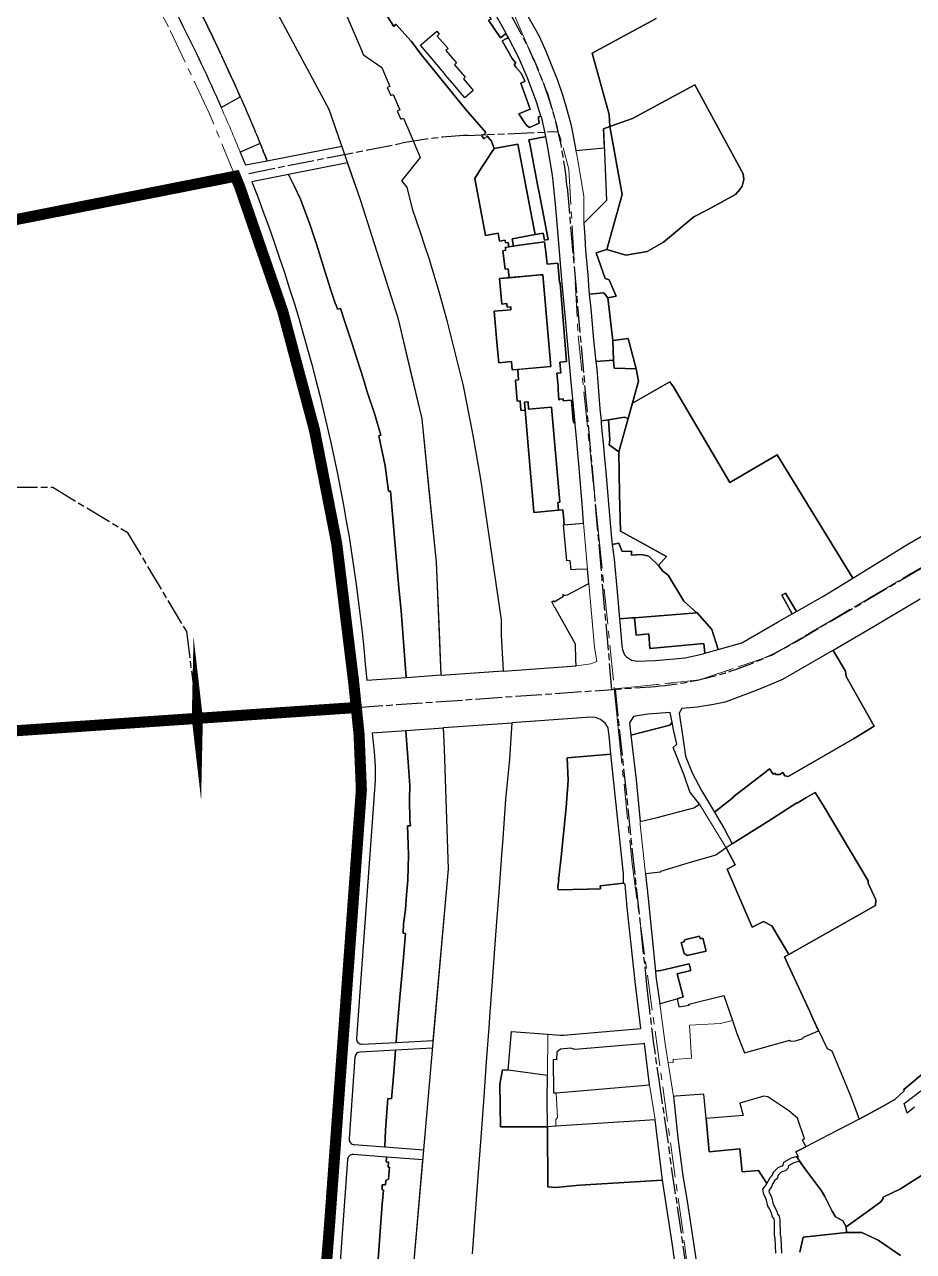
# Model space of a CAD drawing. Header units: millimetres. Extents: x 125232 to 134072, y 142885 to 152835.
# Drawn here: x 125944 to 126747, y 148091 to 149199 of the extents above; entities that cross this region are included whole.
import ezdxf

# ---------------------------------------------------------------- set-up
doc = ezdxf.new("R2010")
doc.units = ezdxf.units.MM
doc.linetypes.add('ACAD_ISO08W100', pattern=[36, 24, -3, 6, -3])
doc.linetypes.add('CENTER', pattern=[50.79999999999998, 31.75, -6.349999999999998, 6.349999999999998, -6.349999999999998])
for name, color, linetype, lineweight in [('apartment', 42, 'Continuous', 0), ('historical site', 232, 'Continuous', 0), ('municipal utilities', 151, 'Continuous', 0), ('parking', 8, 'Continuous', 0), ('super block', 6, 'CENTER', 0)]:
    doc.layers.add(name, color=color, linetype=linetype, lineweight=lineweight)
for name, color, linetype in [('commerce', 10, 'Continuous'), ('commerce & office', 242, 'Continuous'), ('commerce and residence', 32, 'Continuous'), ('green & plaza', 80, 'Continuous'), ('hospital', 231, 'Continuous'), ('industry', 35, 'Continuous'), ('research & university', 30, 'Continuous'), ('residence', 2, 'Continuous'), ('Sports', 81, 'Continuous'), ('water', 4, 'Continuous'), ('老城北中心线', 7, 'ACAD_ISO08W100')]:
    doc.layers.add(name, color=color, linetype=linetype)

msp = doc.modelspace()

# ---------------------------------------------------------------- linework, layer by layer
at = {"layer": 'apartment'}
for points in [[(126553.8152093633, 148495.3889824821), (126553.7256514042, 148495.5049061877), (126548.4894549999, 148492.201883), (126515.3617465438, 148483.4993383278), (126500.0112407977, 148479.704628267), (126500.2659083555, 148477.0502071745), (126504.9695579427, 148432.3840511091), (126518.51643, 148433.941164), (126518.4397439043, 148434.5487421773), (126546.1844299994, 148443.089164), (126568.4693720373, 148449.3176335031), (126577.8424322721, 148455.956330778)], [(126575.6464051561, 148322.6109760198), (126544.1187731695, 148314.7846269996), (126544.269455, 148313.933883), (126535.1444660239, 148312.2847886067), (126533.4048597419, 148319.6986920909), (126524.5582833535, 148317.0790433732), (126517.8656611829, 148315.0698683841), (126522.8261550913, 148278.8628017973), (126525.4367535176, 148261.8126916995), (126530.0718033328, 148262.2292606687), (126529.8523030198, 148264.8789675054), (126546.435038754, 148266.1460509002), (126544.550323, 148295.775431), (126572.7617429325, 148297.4008540933), (126583.4383229997, 148300.0354309999)], [(126508.4181865851, 148241.9084866126), (126424.3054262769, 148234.6319408003), (126425.5893807311, 148212.3310037309), (126424.1041420877, 148210.4972625867), (126424.0167764824, 148204.6467909821), (126513.6288058008, 148210.2487839418)]]:
    msp.add_lwpolyline(points, close=True, dxfattribs=at)
at = {"layer": 'commerce'}
for points in [[(126316.4018318953, 149193.4391472169), (126318.7718770154, 149190.6782667413), (126316.9289050562, 149189.0368243023), (126326.654, 149177.708), (126324.7536586739, 149176.0729492301), (126334.4238378717, 149164.8337623503), (126332.5089643907, 149163.1862081367), (126342.23801745, 149151.8785949829), (126340.5544223727, 149150.4429084218), (126349.3338623035, 149139.9469384501), (126341.6816545549, 149133.3629906091), (126334.0419408155, 149142.5899725407), (126332.9648376557, 149143.8774821161), (126324.4388004336, 149153.7868874942), (126323.3271000928, 149155.0944361599), (126314.8142404738, 149165.3499940498), (126313.7548385501, 149166.64446904), (126305.29017856, 149176.7154411935), (126301.758419957, 149180.8686838033)], [(126389.7043110471, 149091.5218474884), (126368.3806797961, 149087.4440493356), (126365.4061500574, 149083.057459221), (126362.4316203176, 149078.6708691048), (126356.4554981298, 149069.8577790316), (126350.7087625553, 149060.4102165198), (126360.543, 149008.9849999999), (126371.7886185454, 149011.1355419029), (126373.2161473408, 149003.6707051227), (126378.1463948729, 149004.6135348893), (126378.6065581011, 149002.2072483035), (126380.9147319501, 149002.6486490643), (126381.6413314503, 148998.8491133272), (126385.6380339933, 148999.3441346351), (126384.4015920249, 149005.8097397514), (126405.3300003458, 149009.8119579377), (126404.153403287, 149015.9646219183)], [(126412.1892257706, 148973.5437714141), (126409.7525511252, 148973.3283770057), (126373.1904405683, 148970.0964009237), (126375.2332820613, 148946.9865156322), (126379.7158029173, 148947.3827564392), (126380.0063795091, 148944.0955744784), (126383.29356147, 148944.3861510701), (126383.4187363908, 148941.7027279982), (126368.188, 148940.484), (126371.1191070252, 148909.3467685055), (126372.4747713924, 148894.0106554902), (126383.9980782532, 148895.0292797325), (126384.6584795982, 148887.5584116395), (126419.5176723649, 148890.6398551215)], [(126471.0797592413, 148952.6486350582), (126467.2456003394, 148957.042849893), (126454.0743734888, 148956.0070152757), (126455.4911795235, 148942.5786298563), (126457.4741623276, 148922.0311236391), (126458.1188858875, 148914.4456737659), (126460.2328457921, 148895.0041527829), (126476.1340384002, 148896.2514867705), (126475.5822235156, 148914.1828689448)], [(126420.0192028203, 148853.7622196574), (126399.4411977734, 148851.9771507391), (126398.8684590285, 148858.5795965414), (126395.5396866335, 148858.290837348), (126398.9444347471, 148819.0414150238), (126404.1155610949, 148759.4294510305), (126404.1617913363, 148758.8677402008), (126426.4661286332, 148760.8664057402), (126425.8545791462, 148767.9162559163), (126427.454, 148768.055)], [(126525.3131230954, 148702.2923532019), (126520.7521051451, 148705.7934442474), (126516.7811411752, 148710.8172307002), (126507.8522450898, 148719.2683391359), (126501.4858293533, 148720.8062297592), (126492.4088828395, 148720.241155223), (126492.1864557496, 148723.7829393695), (126483.7842552758, 148723.504705466), (126480.9206684911, 148730.985650341), (126474.9750098249, 148730.0376262079), (126476.5080663729, 148716.6997616977), (126479.5016163575, 148687.0245400139), (126481.4039407749, 148662.8229894389), (126492.5641444462, 148663.7793067863), (126495.1558209533, 148663.7793067862), (126551.4008012624, 148668.2815397575), (126539.4970153788, 148678.8616426376)], [(126557.6457017798, 148640.5799619399), (126508.9639249595, 148635.9871493124), (126507.987357051, 148649.1108647906), (126496.4070254006, 148648.1112422331), (126495.1558209535, 148663.7793067862), (126492.564144446, 148663.7793067862), (126481.4039407748, 148662.8229894388), (126481.6442733842, 148659.7654553266), (126483.5400712255, 148638.6980207674), (126484.2708342905, 148634.7830456317), (126485.9522492799, 148630.3391285428), (126487.7736964927, 148628.544989547), (126492.294740567, 148625.4591985982), (126497.517572829, 148624.6551216737), (126513.8960322068, 148625.2200008987), (126540.6561926999, 148627.6095462693), (126556.9185833531, 148631.1420921931), (126558.5862355633, 148631.6150782504)], [(126533.5423431215, 148342.18425695), (126545.833758, 148345.346832), (126544.367808, 148351.2123469999), (126518.9357629622, 148345.2160589691), (126513.992749506, 148344.4497788475), (126514.4313036074, 148340.1375361824), (126517.8656611828, 148315.0698683841), (126524.5582829916, 148317.0790432669), (126533.4048597419, 148319.6986920909), (126538.9069605919, 148321.3279745169)]]:
    msp.add_lwpolyline(points, close=True, dxfattribs=at)
at = {"layer": 'commerce & office'}
msp.add_lwpolyline([(126551.4918134204, 148668.2888249932), (126495.1558209535, 148663.7793067862), (126496.4070254006, 148648.1112422331), (126507.9873570509, 148649.1108647906), (126508.9639249595, 148635.9871493124), (126557.6457017798, 148640.5799619399), (126558.5862355633, 148631.6150782504), (126570.4502862855, 148634.9800068249), (126564.8531983017, 148653.1997355787)], close=True, dxfattribs=at)
at = {"layer": 'commerce and residence'}
for points in [[(126631.2325321308, 148686.0185156495), (126628.0118222003, 148684.0071144286), (126637.3118278329, 148667.1371007446), (126641.2287501707, 148669.3524282992)], [(126553.725081748, 148376.1340958218), (126554.336051116, 148373.8123861171), (126556.8561534689, 148374.4084582304), (126559.7865005395, 148362.7662729928), (126542.715761186, 148358.6570908411), (126539.7869999999, 148360.666), (126537.303, 148370.551), (126539.799, 148371.129), (126540.2086120743, 148372.937086528)]]:
    msp.add_lwpolyline(points, close=True, dxfattribs=at)
at = {"layer": 'green & plaza'}
for points in [[(125953.8998299206, 149459.1177355634, -1.93272697946e-05), (125953.8082550124, 149459.0432092541), (125944.3512035133, 149451.3054918437), (126043.4825660727, 149279.2311076293, -0.0269067820297017), (126121.8224666696, 149124.570788939), (126139.0360754187, 149134.2322537818, 0.0515165848442264)], [(126156.9699595509, 149092.1003461186), (126138.9763748674, 149084.160219255, -0.0019273959508884), (126143.6318500734, 149072.6373361036), (126163.2929415484, 149076.5065357174, 0.0023121198319987)], [(126260.2453802638, 148848.0700990212), (126253.6056326361, 148867.6933957514), (126250.0000000001, 148880.0646569814), (126247.4960000004, 148887.7059999953), (126243.9129999985, 148898.7849999997), (126239.9969999981, 148911.056999994), (126233.2659999972, 148931.9640000045), (126229.652, 148943.079), (126226.9749999999, 148942.296), (126225.429, 148947.043), (126225.085, 148946.9310000001), (126220.5137667917, 148960.5875800534), (126214.4764330678, 148979.7646664484), (126207.9158854623, 149001.1762723913), (126202.2787092986, 149018.2071008947), (126193.3291564078, 149041.5967237663), (126187.6720803939, 149053.8698044575), (126182.6137687877, 149064.0018907459), (126149.5902865303, 149057.5030427568, -0.0720025527314494), (126253.2077839886, 148607.397918711), (126288.8628540733, 148609.8888220933), (126284.2439999999, 148669.8640000017), (126282.3279999994, 148690.8620000042), (126277.1619374162, 148750), (126274.704, 148778.137), (126272.9549999999, 148778.046), (126269.794, 148800.9370000002), (126264.251028498, 148827.9720685212), (126266.0843802638, 148828.5950990212)], [(126289.0902365672, 148413.5671274046), (126290.4743023246, 148426.8037507214), (126290.6720385693, 148438.0647579559), (126291.0674859286, 148449.1281947034), (126290.56857792, 148459.2965044049), (126290.0877635881, 148475.9253956734), (126292.6581839886, 148475.9253956734), (126292.2627366293, 148480.6668727928), (126291.86728927, 148500.0279000496), (126292.2692955871, 148512.40986934), (126290.687493585, 148533.3513791038), (126288.5461251824, 148561.7497037786), (126258.1635899649, 148559.6271456247), (126259.8421035139, 148542.706524736, -0.0430082710539015), (126260.2855374478, 148508.3662956043), (126243.866278209, 148284.0029228949, 0.4513914889903715), (126249.1137958996, 148278.6448001116), (126279.7447761293, 148280.2450159178), (126280.1703680136, 148285.642301272), (126282.9525598234, 148317.5733160821), (126286.116163828, 148353.7270726484), (126288.101618169, 148378.5987493687), (126286.1243688075, 148378.7963124569), (126286.5198161668, 148387.4890143436), (126288.101618169, 148400.3305114852)], [(126272.4014821573, 148229.5529545368), (126275.5184585693, 148229.2981313158), (126277.5999476132, 148253.0446581002), (126279.1897664421, 148273.2064755537), (126247.3415259681, 148271.5426679503, 0.3779879620178312), (126242.6157142756, 148266.9144088637), (126237.2266227514, 148193.2743784209, 0.414213562373945), (126241.8483555946, 148187.922781881), (126269.4213542012, 148185.904947122), (126270.2745089407, 148201.1070602745)]]:
    msp.add_lwpolyline(points, format="xyb", close=True, dxfattribs=at)
for points in [[(126356.4910000035, 149232.1319999899), (126351.1499999968, 149240.7820000028), (126342.2583305791, 149254.9781175891), (126342.2339999999, 149254.9789999999), (126335.111, 149248.514), (126358.833, 149210.465), (126360.384, 149212.455), (126365.687, 149203.95), (126363.248, 149203.303), (126374.0905119024, 149187.4478932705), (126378.205, 149190.722), (126378.9753872255, 149191.7623325951), (126378.8950000008, 149191.9110000013), (126358.4809999999, 149228.8970000004)], [(126316.4018318953, 149193.4391472169), (126318.7718770154, 149190.6782667413), (126316.9289050562, 149189.0368243023), (126326.654, 149177.708), (126324.7536586739, 149176.0729492301), (126334.4238378717, 149164.8337623503), (126332.5089643907, 149163.1862081367), (126342.23801745, 149151.8785949829), (126340.5544223727, 149150.4429084218), (126349.3338623035, 149139.9469384501), (126341.6816545549, 149133.3629906091), (126334.0419408118, 149142.589972543), (126332.9648376553, 149143.8774821153), (126324.4388004316, 149153.786887496), (126323.3271000957, 149155.0944361568), (126314.8142404726, 149165.3499940484), (126313.7548385519, 149166.6444690377), (126305.290178555, 149176.7154411991), (126301.758419957, 149180.8686838034)], [(126398.7569999998, 149150.5260000002), (126398.0820000007, 149152.057), (126391.4930000003, 149167.3669999992), (126389.0860000001, 149172.4679999999), (126382.2711249359, 149185.6672252032), (126381.5373490646, 149187.024263636), (126380.127, 149187.004), (126378.713, 149186.61), (126375.568, 149184.653), (126384.4799266844, 149168.8197348331), (126387.9834759069, 149164.5026499082), (126386.3118297468, 149163.4606382444), (126388.0029999999, 149160.8060000001), (126392.777, 149155.445), (126395.701, 149149.2040000001), (126396.017, 149147.8739999999), (126392.5167677628, 149146.6369409203), (126400.8329462585, 149123.0279388772), (126390.5608723926, 149118.9332982342), (126396.176, 149109.956), (126398.0490000001, 149108.0489999998), (126400.114, 149106.438), (126409.049, 149110.434), (126408.6121669409, 149112.3795998062), (126408.3743227314, 149114.3854007425), (126408.3148881415, 149116.1831807615), (126410.3485935789, 149116.7589496433), (126406.6299884288, 149129.49372222)], [(126483.8187888134, 149045.8724308921), (126472.720682062, 149107.4551943445), (126467.1272387765, 149105.2833155), (126469.7963634168, 149040.522612174), (126449.2947062466, 149019.9976873124), (126450.1254253604, 149007.8219752554), (126450.4808947773, 149000.925476087), (126450.8945872968, 148995.6077559565), (126452.802399429, 148973.5035701666), (126453.722097958, 148959.3458573506), (126454.0743734888, 148956.0070152757), (126467.2456003394, 148957.0428498931), (126471.0797592412, 148952.6486350583), (126478.5812662055, 148954.0552578534), (126472.2232727862, 148968.9566882111), (126468.5304305215, 148970.2367580043), (126460.4588500758, 148993.3040086033), (126470.090141008, 148996.3577938839)], [(126417.0920325322, 149087.0446130176), (126414.8227420519, 149098.1804929638), (126408.6183132576, 149097.1503175708), (126406.407, 149096.448), (126399.695, 149095.34), (126400.6855488933, 149090.160219504), (126408.1398473424, 149051.715215593), (126408.5716056239, 149049.2529906507), (126408.6106044205, 149049.2203199516), (126417.0350571836, 149005.3483053905), (126413.6900552126, 149004.708628091), (126412.4536132442, 149011.1742332077), (126405.3300003458, 149009.8119579378), (126384.4015920248, 149005.8097397514), (126385.6380339933, 148999.3441346352), (126389.0676866303, 149000), (126413.8928429409, 149003.0674462686), (126414.983379187, 148994.2416249178), (126415.2023825382, 148991.3419417409), (126416.0354125026, 148983.0278809865), (126425.6577482903, 148983.9919939845), (126427.250865373, 148966.87863124), (126427.9074792271, 148965.9739968383), (126433.5716860286, 148895.2002931935), (126427.4885170102, 148894.6744414733), (126428.3590000327, 148884.8270000029), (126424.9933820326, 148884.5294898858), (126426.0290162817, 148872.4553035596), (126426.1998630042, 148869.6210118645), (126426.8052554659, 148860.5809445562), (126427.1985967625, 148860.615065518), (126427.1622571462, 148861.0339831298), (126430.494, 148861.3230000001), (126430.6447587464, 148859.5850759269), (126438.0233885445, 148860.2657466871), (126439.7388290668, 148841.6699713209), (126439.8541248546, 148840.8394613911), (126439.9676394244, 148840.3288717243), (126440.2419680828, 148839.7048241876), (126441.4298930387, 148839.1303788817), (126438.550492698, 148870.3688626352), (126438.2784609636, 148873.3201225875), (126433.6879999998, 148923.4610000061), (126432.9939999996, 148930.6510000014), (126429.8429999998, 148965.6850000022), (126429.2444452545, 148972.7641231474), (126425.1336606185, 149020.0319295674), (126423.7825340173, 149037.292577743), (126422.3088681556, 149051.8439149966), (126421.8454506413, 149054.300588399), (126421.5838906449, 149058.2357837568), (126421.0479821941, 149063.0849270001)], [(126442.2479999999, 148829.3439999998), (126441.5080000004, 148838.2829999957), (126441.4298930387, 148839.1303788817), (126440.2419680828, 148839.7048241875), (126439.9676394244, 148840.3288717243), (126439.8541248546, 148840.839461391), (126439.7388290668, 148841.6699713208), (126438.0233885445, 148860.265746687), (126430.6447587464, 148859.5850759269), (126430.494, 148861.3230000001), (126427.1622571462, 148861.0339831298), (126427.1985967624, 148860.615065518), (126426.8052554659, 148860.5809445562), (126426.1998630042, 148869.6210118634), (126426.0290162817, 148872.4553035598), (126424.9933820326, 148884.5294898858), (126428.3590000327, 148884.8270000029), (126427.4885170102, 148894.6744414733), (126433.5716860285, 148895.2002931935), (126427.9074792271, 148965.9739968383), (126427.250865373, 148966.87863124), (126425.6577482903, 148983.9919939845), (126416.0354125026, 148983.0278809865), (126415.2023825383, 148991.3419417404), (126414.983379187, 148994.2416249175), (126413.8928429409, 149003.0674462686), (126389.0676866304, 149000), (126385.638033993, 148999.3441346351), (126381.6413314513, 148998.8491133274), (126378.2731735147, 148998.2241277102), (126378.7709149511, 148995.5417111506), (126376.0481007565, 148995.1617066707), (126378.3541196238, 148978.5278265307), (126381.0049348204, 148978.7621502932), (126381.7044315489, 148970.8490110655), (126409.7525511252, 148973.3283770057), (126412.1892257706, 148973.5437714141), (126419.5176723649, 148890.6398551214), (126389.6390583268, 148887.9986792028), (126390.3725639877, 148878.6166008971), (126387.4531633868, 148878.3877499893), (126388.9854353813, 148859.2644712708), (126391.6731881354, 148859.4917463892), (126392.4214122666, 148850.8663315445), (126396.1556363291, 148851.1902622312), (126395.5396866335, 148858.2908373481), (126398.8684590284, 148858.5795965414), (126399.4411977734, 148851.9771507391), (126420.0192028203, 148853.7622196574), (126427.454, 148768.055), (126425.8545791462, 148767.9162559163), (126426.4661286332, 148760.8664057401), (126430.1906161922, 148761.2991557231), (126430.87, 148755.4519999987), (126431.5526879771, 148747.7480558134), (126448.9746459229, 148749.2919093176), (126448.17, 148762.7270000002), (126444.9714827339, 148799.2257783506)], [(126489.3906132824, 148916.0654530475), (126475.5822235157, 148914.1828689447), (126476.1340384002, 148896.2514867705), (126476.8045261834, 148889.0178075255), (126496.4815995551, 148888.5449105369)], [(126480.9980635885, 148813.6775642978), (126472.016483, 148819.8757890001), (126472.792483, 148824.483789), (126471.4468428318, 148842.3894825613), (126464.7760790049, 148841.4806887816), (126465.0146203053, 148839.1262204842), (126465.934995695, 148829.6485951248), (126466.6698199289, 148821.7837622692), (126467.2700138145, 148815.011041611), (126468.0019874202, 148807.2261301191), (126468.4392659584, 148801.9786634432), (126469.0482460261, 148795.6470727975), (126471.9360494231, 148763.2142123816), (126474.3653312468, 148735.3419382231), (126474.9750098249, 148730.0376262079), (126480.9206684911, 148730.9856503409), (126483.7842552758, 148723.504705466), (126492.1864557496, 148723.7829393695), (126492.4088828395, 148720.241155223), (126501.4858293534, 148720.8062297592), (126507.8522450898, 148719.2683391359), (126516.7811411751, 148710.8172307003), (126523.977628, 148719.130207), (126482.424568, 148742.0509319999), (126481.500255938, 148775.7750479058)], [(126529.0937126992, 148569.0131419254), (126527.2497131924, 148578.0746912278), (126507.075217727, 148576.7966955172), (126494.0044030467, 148574.5247141924), (126490.4525626543, 148568.9867375149), (126491.7404239171, 148557.8054310464), (126527.0079339592, 148566.8799113786)]]:
    msp.add_lwpolyline(points, close=True, dxfattribs=at)
for points in [[(126235.536, 149206.3799999999), (126248.4609999998, 149176.4179999999), (126249.933, 149172.5199999999), (126250.3089999998, 149172.1129999999), (126266.8669999999, 149160.6149999998), (126274.145, 149143.5679999999), (126271.716, 149142.5009999999), (126274.923, 149135.2569999999), (126277.14, 149136.1799999999), (126283.122, 149122.4019999999), (126280.822, 149121.3189999999), (126283.945, 149114.0079999999), (126286.329, 149114.9299999998), (126292.060719448, 149101.736648467), (126298.4338310676, 149086.5835709489), (126301.466, 149079.4889999999), (126284.76, 149058.2829999999), (126289.4839999999, 149052.698), (126294.197, 149033.1310000001), (126301.83, 149011.192), (126305.4759798978, 148999.9999999999), (126309.479, 148987.7120000005), (126318.9060000001, 148956.3440000004), (126325.6679999998, 148932.0769999995), (126331.658, 148908.0489999999), (126340.344, 148873.1340000003), (126348.872, 148830.0370000001), (126355.9089999999, 148788.8489999998), (126361.6355159825, 148749.9999999999), (126374.636, 148661.8039999997), (126374.7302970246, 148647.6173306339), (126376.3633792456, 148616.0017074018), (126376.4316842043, 148615.5907824004), (126442.4397083803, 148620.2424269601), (126442.0257302632, 148626.164778678), (126441.847, 148639.8589999998), (126423.3698351207, 148672.8323680496), (126423.205, 148672.7399999999), (126420.2726794866, 148678.0056868849), (126421.927329444, 148678.9271171481), (126422.3562750671, 148678.1568419736), (126430.9870146989, 148683.3760889318), (126430.322662717, 148684.6332974978), (126431.7566524593, 148684.1324942299), (126432.793287774, 148684.0806950661), (126434.4122242523, 148684.3372287286), (126453.8137112814, 148694.7516101743), (126452.6755992413, 148707.5790812929), (126441.752, 148707.1759999999), (126437.7150000002, 148707.0829999999), (126437.0528093465, 148715.4109741341), (126433.821, 148715.1539999999), (126430.9374961166, 148747.69354035), (126431.5526879771, 148747.7480558134), (126430.87, 148755.4519999991), (126430.1906161922, 148761.2991557231), (126426.4661286338, 148760.8664057401), (126404.1617913364, 148758.8677402007), (126404.1155610961, 148759.429451016), (126398.9444347471, 148819.0414150237), (126396.1556363291, 148851.1902622312), (126392.4214122666, 148850.8663315445), (126391.6731881354, 148859.4917463892), (126388.9854353813, 148859.2644712708), (126387.4531633868, 148878.3877499893), (126390.3725639877, 148878.6166008971), (126389.6390583269, 148887.9986792027), (126384.6584795982, 148887.5584116394), (126383.9980782532, 148895.0292797324), (126372.4747713924, 148894.0106554901), (126371.1191070246, 148909.3467685074), (126368.188, 148940.4839999999), (126383.4187363908, 148941.7027279981), (126383.29356147, 148944.38615107), (126380.0063795091, 148944.0955744783), (126379.7158029173, 148947.3827564391), (126375.2332820613, 148946.9865156321), (126373.1904405683, 148970.0964009236), (126381.7044315489, 148970.8490110654), (126381.0049348204, 148978.7621502933), (126378.3541196238, 148978.5278265307), (126376.0481007565, 148995.1617066707), (126378.7709149511, 148995.5417111506), (126378.2731735148, 148998.2241277102), (126381.6413314503, 148998.8491133271), (126380.9147319501, 149002.6486490642), (126378.6065581011, 149002.2072483034), (126378.1463948729, 149004.6135348892), (126373.2161473408, 149003.6707051226), (126371.7886185455, 149011.1355419028), (126360.543, 149008.9849999997), (126350.7087625553, 149060.4102165197), (126356.4554981297, 149069.8577790314), (126362.4316203176, 149078.6708691047), (126365.4061500574, 149083.0574592209), (126368.3806797961, 149087.4440493355), (126365.9319999999, 149094.146), (126361.9879279068, 149098.7367485828), (126359.1393805982, 149096.3063431719), (126357.086, 149098.7129999998), (126360.6681723076, 149101.9181015383), (126342.3197550245, 149122.9155113759), (126303.7243852914, 149170.7865612094), (126293.2179999999, 149184.519), (126279.4420482185, 149199.7829340649), (126277.6806984915, 149197.7945516525), (126271.924, 149206.6189999999)], [(126271.924, 149206.6189999999), (126277.6806984915, 149197.7945516525), (126279.4420482185, 149199.7829340649), (126293.2180000001, 149184.5189999999), (126303.724385276, 149170.7865612298), (126342.3197550206, 149122.9155113806), (126360.6681723076, 149101.9181015383), (126357.086, 149098.7129999999), (126359.1393805982, 149096.3063431719), (126361.9879279068, 149098.7367485828), (126365.9319999999, 149094.1459999999), (126368.3806797961, 149087.4440493356), (126389.7043110471, 149091.5218474883), (126404.153403287, 149015.9646219183), (126405.3300003458, 149009.8119579378), (126412.4536132442, 149011.1742332077), (126413.6900552126, 149004.708628091), (126417.0350571836, 149005.3483053905), (126408.6106044205, 149049.2203199516), (126408.5716056239, 149049.2529906507), (126408.1398473428, 149051.7152155916), (126400.6855488942, 149090.1602194988), (126399.695, 149095.3399999999), (126406.407, 149096.448), (126408.6183132577, 149097.1503175708), (126414.8227555161, 149098.1804951993), (126413.559, 149105.4170000002), (126411.1776337985, 149116.0645933641), (126410.3485935789, 149116.7589496432), (126408.3148881415, 149116.1831807615), (126408.3743227314, 149114.3854007427), (126408.6121669409, 149112.3795998061), (126409.049, 149110.434), (126400.1139999999, 149106.438), (126398.0489999999, 149108.049), (126396.1760000001, 149109.9560000001), (126390.5608723926, 149118.9332982342), (126400.8329462586, 149123.0279388773), (126392.5167677628, 149146.6369409203), (126396.0169999999, 149147.8739999999), (126395.7009999999, 149149.2040000001), (126392.7770000001, 149155.4449999999), (126388.0029999998, 149160.8060000001), (126386.3118297468, 149163.4606382444), (126387.9834759069, 149164.5026499082), (126384.4799266844, 149168.8197348331), (126375.568, 149184.653), (126378.7129999999, 149186.61), (126380.127, 149187.004), (126381.519, 149187.024), (126381.5369240299, 149187.0250496901), (126378.9753872255, 149191.7623325951), (126378.205, 149190.722), (126374.0905119024, 149187.4478932706), (126363.248, 149203.303)], [(126535.439754102, 148054.0759634844), (126528.9134429662, 148099.3923735647), (126520.4339115352, 148155.8758600235), (126445.7263003453, 148151.2014780508), (126423.3748576394, 148149.3398345591), (126416.9069999999, 148149.747), (126416.4158987619, 148204.0355391985), (126374.0927394065, 148203.8805277352), (126373.5574294881, 148242.6278955101), (126375.7192437517, 148255.6151123909), (126381.0269902351, 148255.1214841759), (126384.0756084775, 148290.2511506331), (126416.8764773534, 148287.574613681), (126427.8366221372, 148286.7631725001), (126430.8134515879, 148286.8984221684), (126500.7037405837, 148292.8685584743), (126495.7667314808, 148335.395699861), (126488.4940878112, 148401.9683427581), (126486.4951412763, 148422.9463192859), (126485.0384173092, 148423.9299196576), (126464.082302105, 148421.6450100558), (126464.2251790827, 148418.8364626098), (126452.6206399698, 148418.6625559718), (126426.215419165, 148417.9260987968), (126425.7116832371, 148420.4015371071), (126426.6771887756, 148427.3243595746), (126426.0055175182, 148428.4152220256), (126426.5512431168, 148429.0865263669), (126428.6715813695, 148447.8184065429), (126433.3471942622, 148492.4006893612), (126434.9981029415, 148516.7127975255), (126434.0756613368, 148537.3448218802), (126473.5662460781, 148540.4663899085), (126472.5449956319, 148554.3098327755), (126471.3630728083, 148564.276198987), (126468.5800310597, 148568.6081520988), (126464.2914330849, 148571.9825176688), (126459.7290615226, 148573.6241105185), (126454.7560879631, 148574.034505179), (126447.0419689092, 148573.4393071892), (126384.3173403594, 148568.9810212334), (126383.3772787145, 148555.2153159436), (126382.0399999999, 148535.6330000005), (126378.5985769196, 148500.0000000019), (126376.058999999, 148464.3729999916), (126374.8999999997, 148449.7890000023), (126372.6779999996, 148419.9369999918), (126370.466, 148389.028), (126368.4420000015, 148360.8659999993), (126366.8670000024, 148339.5320000402), (126364.140000001, 148303.4919999895), (126363.7240330735, 148297.7286147534), (126361.2009999991, 148262.7710000159), (126358.5499999999, 148226.83), (126355.8929270963, 148190.5950032318), (126353.6286766376, 148159.0137807375), (126351.7983673257, 148134.1163549196), (126350.9413519956, 148122.4585026494), (126348.4419363136, 148089.4821292222)], [(126644.2133890079, 148090.9220505223), (126647.3109562771, 148104.433307701), (126686.5173984578, 148108.6366315588), (126686.2290522593, 148113.6149416991), (126683.1875568475, 148119.2111524511), (126676.5515307662, 148122.6655880981), (126673.648264971, 148127.9163439298), (126666.9431124081, 148141.043233474), (126663.7679646674, 148146.079706656), (126648.5433272779, 148166.8072013632), (126644.1328733294, 148172.9045664167), (126643.2518322432, 148172.685946937), (126638.7825465798, 148171.517874446), (126634.1623205235, 148168.7358029343), (126633.5114068277, 148166.3942200618), (126631.3177716, 148164.2021039584), (126628.9022590912, 148163.7378866023), (126627.5301616253, 148163.1502591231), (126624.8980972992, 148160.4615443109), (126623.7068992344, 148157.4112898178), (126621.5578123464, 148155.2636887878), (126620.0617320157, 148152.7381904201), (126618.53464248, 148149.3470467954), (126616.2875796175, 148146.44111434), (126616.6402098514, 148144.6791920823), (126618.7424010158, 148140.8009574512), (126620.193569766, 148134.1947271422), (126621.5059712247, 148132.0088650023), (126623.6317474849, 148127.583230457), (126624.2017498404, 148125.0200143548), (126625.696760797, 148123.3600733209), (126626.3646720706, 148119.7605256892), (126626.5278128207, 148106.8821927923), (126627.0089328053, 148103.6768703873), (126627.6775750773, 148089.8122018407)]]:
    msp.add_lwpolyline(points, dxfattribs=at)
msp.add_lwpolyline([(126263.1477363266, 148080.2292527453), (126267.3035331569, 148134.0949460879), (126268.2972595791, 148146.9752106712), (126267.3086411809, 148147.1727737594), (126267.308641181, 148151.7166877911), (126270.2745089406, 148151.7166877911), (126270.4722326202, 148155.6679199574), (126272.8449293409, 148156.8532910871), (126273.6358366245, 148167.7191721454), (126272.6472056612, 148167.7191721454), (126272.844929341, 148172.4606492652), (126270.6699562999, 148172.2630861771), (126271.0351038131, 148176.7627826797), (126241.1914782676, 148178.9467854362, 0.4142135623730951), (126235.8398817276, 148174.325052593), (126226.9828004015, 148053.296167562, 0.1468411350466442)], format="xyb", dxfattribs=at)
at = {"layer": 'historical site'}
msp.add_lwpolyline([(126627.6775750773, 148089.8122018406), (126627.0089328053, 148103.6768703873), (126626.5278128207, 148106.8821927923), (126626.3646720706, 148119.7605256893), (126625.696760797, 148123.3600733208), (126624.2017498404, 148125.0200143548), (126623.6317474849, 148127.5832304568), (126621.5059712247, 148132.0088650023), (126620.1935697659, 148134.1947271423), (126618.7424010159, 148140.8009574512), (126616.6402098514, 148144.6791920823), (126616.2875796175, 148146.44111434), (126618.53464248, 148149.3470467954), (126620.0617320158, 148152.7381904203), (126621.5578123464, 148155.2636887878), (126623.7068992344, 148157.4112898178), (126624.8980972993, 148160.4615443109), (126627.5301616252, 148163.1502591231), (126628.9022590912, 148163.7378866023), (126631.3177715999, 148164.2021039584), (126633.5114068278, 148166.3942200618), (126634.1623205235, 148168.7358029343), (126638.7825465798, 148171.517874446), (126643.251832245, 148172.6859469373), (126644.1328733291, 148172.9045664167), (126640.9819551887, 148177.2606482132), (126636.820824232, 148176.1731136576), (126629.8780318492, 148171.99250763), (126629.0041915823, 148168.8489735242), (126627.4293066542, 148168.5463094249), (126624.6505749176, 148167.3562634067), (126620.6116608557, 148163.2304189294), (126619.4308873041, 148160.2068580816), (126617.5774033095, 148158.3546555676), (126615.6174336228, 148155.0460763804), (126614.2180363557, 148151.9384936162), (126610.9373087572, 148147.6958117739), (126611.8853303523, 148142.9590076424), (126614.0102778199, 148139.0387909667), (126615.4855958725, 148132.3226245434), (126617.0996004661, 148129.6344291662), (126618.8757796928, 148125.9366175511), (126619.6064291662, 148122.6509951727), (126621.0379050126, 148121.0615984621), (126621.3704951459, 148119.2691837), (126621.5325375406, 148106.4775549957), (126622.0268862402, 148103.1841001117), (126622.6588957972, 148090.0790312391)], dxfattribs=at)
at = {"layer": 'hospital'}
msp.add_lwpolyline([(126489.327854127, 148843.7145090521), (126486.0683979093, 148844.9840694503), (126471.4468428318, 148842.3894825614), (126472.792483, 148824.4837890001), (126472.016483, 148819.875789), (126480.9980635885, 148813.6775642978)], close=True, dxfattribs=at)
at = {"layer": 'industry'}
msp.add_lwpolyline([(126646.5975989451, 148192.1462125228), (126648.5067978125, 148193.2737713913), (126642.3386599702, 148211.8718509964), (126634.4953724704, 148218.4948652969), (126615.465130564, 148231.2607007477), (126611.9505390731, 148231.6890813411), (126590.0914824728, 148225.2633298185), (126593.278727348, 148214.355316204), (126559.6019137837, 148211.4680767502), (126562.3892759379, 148181.51371328), (126590.1809265434, 148184.0283484215), (126592.3508210141, 148163.416995103), (126607.1326330405, 148164.6481506714), (126614.6116626024, 148152.8126028978), (126615.6174336228, 148155.0460763804), (126617.5774033095, 148158.3546555675), (126619.4308873041, 148160.2068580816), (126620.6116608557, 148163.2304189295), (126624.6505749176, 148167.3562634068), (126627.4293066543, 148168.5463094249), (126629.0041915823, 148168.8489735242), (126629.8780318492, 148171.99250763), (126636.820824232, 148176.1731136576), (126640.9819551888, 148177.2606482132), (126642.3736540037, 148175.3366522209), (126642.5234098508, 148177.8881981681), (126640.7331739326, 148181.4668163099), (126649.8085009596, 148186.0747384141)], close=True, dxfattribs=at)
at = {"layer": 'municipal utilities'}
msp.add_lwpolyline([(126139.0360754187, 149134.2322537818), (126138.9363304447, 149134.1762700207), (126121.8224666696, 149124.570788939, -0.0068087355185454), (126138.9763748674, 149084.160219255), (126156.9699595509, 149092.1003461186, 0.0062920131165875)], format="xyb", close=True, dxfattribs=at)
for points in [[(126467.8397801823, 149087.9949948688), (126442.0994845763, 149085.742402853), (126443.412157174, 149078.9039066195), (126449.2249132504, 149044.0350948717), (126449.2249132504, 149021.0206316637), (126449.2947062466, 149019.9976873124), (126469.7963634168, 149040.5226121741)], [(126416.8764773418, 148287.5746136827), (126384.0756084776, 148290.2511506331), (126381.0269902351, 148255.1214841759), (126416.3829178415, 148250.4341809824)], [(126673.1563225883, 148272.6854863009), (126668.9068417985, 148274.7540248473), (126661.1873388509, 148290.7196227914), (126647.6186753339, 148285.0922684033), (126647.0283333915, 148283.7660360906), (126640.4802388712, 148281.7688054465), (126635.430323, 148281.263431), (126635.2074484466, 148282.1949125245), (126594.4776066567, 148270.8331578766), (126587.4879408054, 148288.3980956479), (126583.4383229998, 148300.0354309999), (126572.7617429325, 148297.4008540933), (126544.550323, 148295.775431), (126546.435038754, 148266.1460509002), (126529.8523030197, 148264.8789675054), (126530.0718033328, 148262.2292606687), (126525.4367535178, 148261.8126916995), (126530.1043748957, 148231.327934799), (126532.2507193995, 148231.6775747555), (126557.5493708677, 148233.502250897), (126559.6019137837, 148211.4680767502), (126593.278727348, 148214.355316204), (126590.0914824728, 148225.2633298185), (126611.950539073, 148231.6890813411), (126615.465130564, 148231.2607007476), (126634.4953724706, 148218.4948652968), (126642.3386599702, 148211.8718509964), (126648.5067978126, 148193.2737713913), (126646.5975989451, 148192.1462125228), (126649.8085009596, 148186.074738414), (126670.4623979614, 148196.916661539), (126697.9355295897, 148211.0585771241), (126689.9397200993, 148231.8994286726)]]:
    msp.add_lwpolyline(points, close=True, dxfattribs=at)
at = {"layer": 'parking'}
for points in [[(126430.9374961166, 148747.6935403501), (126433.821, 148715.154), (126437.0528093464, 148715.4109741342), (126437.7150000002, 148707.083), (126441.7520000004, 148707.176), (126452.6755992412, 148707.579081293), (126448.974645923, 148749.2919093176)], [(126453.8137112813, 148694.7516101744), (126434.4122242522, 148684.3372287287), (126432.7932877739, 148684.0806950662), (126431.7566524594, 148684.13249423), (126430.322662717, 148684.6332974979), (126430.9870146989, 148683.3760889319), (126422.356275067, 148678.1568419737), (126421.9273294439, 148678.9271171482), (126420.2726794866, 148678.005686885), (126423.205, 148672.7399999999), (126423.3698351207, 148672.8323680497), (126441.847, 148639.8589999999), (126442.0257302633, 148626.1647786777), (126442.4397083802, 148620.2424269602), (126455.446687139, 148622.0882943418), (126460.956, 148624.2589999999), (126458.9298645319, 148637.0882995791)]]:
    msp.add_lwpolyline(points, close=True, dxfattribs=at)
at = {"layer": 'research & university'}
for points in [[(126514.6092359234, 149205.0305274529), (126456.8446291012, 149173.6952186539), (126472.2920264871, 149118.1745947079), (126472.720682062, 149107.4551943445), (126472.7279742256, 149107.414730543), (126493.3338, 149114.4706000003), (126549.5516, 149144.8618999999), (126593.09, 149064.572), (126593.75, 149059.368), (126592.117, 149053.472), (126590.1260727492, 149050.5261425044), (126586.3493677928, 149045.8847015386), (126560.9079999998, 149032.2319999987), (126548.6936241982, 149025.7566520736), (126521.1069999998, 149002.9129999999), (126506.5280169999, 148994.4109079999), (126487.1360170001, 148991.170908), (126470.0901410079, 148996.3577938839), (126460.4588500758, 148993.3040086033), (126468.5304305215, 148970.2367580043), (126472.2232727861, 148968.9566882111), (126478.5812662055, 148954.0552578534), (126471.0797592413, 148952.6486350583), (126475.5822235157, 148914.1828689447), (126489.3906132824, 148916.0654530475), (126496.4815995551, 148888.5449105369), (126498.6476255105, 148877.24594436), (126493.1790707586, 148857.5707310586), (126527.0691241923, 148876.7732012567), (126530.284278831, 148872.2789040028), (126581.0256745103, 148786.0278325203), (126623.9406779666, 148810.9474850339), (126692.2940281379, 148699.6235753881), (126741.7296441719, 148730.1098620772), (126804.6673469639, 148766.7100593186)], [(126752.9598170359, 148680.6309630126), (126704.7148997188, 148651.7957337202), (126674.3255551766, 148634.1428338532), (126685.4875305541, 148615.4883580456), (126686.0042276985, 148610.6338184002), (126711.4058533346, 148565.6954396769), (126692.8676005225, 148554.3614890548), (126633.7056023452, 148520.2554438013), (126630.6799639893, 148520.9910343558), (126628.8809237853, 148523.9333681597), (126626.2641359109, 148522.2987366901), (126622.2571816677, 148522.2987366901), (126621.930091941, 148523.3612421729), (126620.2945966003, 148522.5439335416), (126616.8600844092, 148527.2843491759), (126610.8608627436, 148522.5506676101), (126583.7979127496, 148501.8697999411), (126584.0317284246, 148501.3440168553), (126571.5364384644, 148491.4060218184), (126567.271558008, 148488.1889395152), (126569.4668941687, 148484.4943375576), (126576.2244287354, 148472.7937495214), (126583.1723413867, 148459.6662632774), (126615.3255703339, 148479.8723178409), (126641.5425801393, 148496.5878924407), (126642.0451729653, 148496.2526306644), (126649.7605346812, 148501.1152058858), (126658.2027216248, 148506.0503503367), (126665.8087225104, 148493.7976503696), (126706.0330315932, 148426.0940570477), (126705.9829808804, 148423.989782589), (126713.06272, 148408.959719), (126712.6474049508, 148403.8950290352), (126634.3252622771, 148359.714019829), (126630.4337674065, 148357.4112890266), (126633.4966898258, 148350.8077840453), (126653.2718493769, 148308.1735456516), (126656.004108812, 148301.7198391773), (126661.0776058218, 148290.9465743779), (126668.9068417985, 148274.7540248474), (126673.1563225883, 148272.6854863009), (126689.9397200998, 148231.8994286724), (126697.9355295897, 148211.0585771241), (126719.094563731, 148222.3098435996), (126730.0002013566, 148228.6994527739), (126738.6071964273, 148236.6357527196), (126738.193675237, 148237.5863646743), (126760.0796584726, 148256.1243775148)], [(126760.0796584726, 148256.1243775148), (126738.193675237, 148237.5863646743), (126738.6071964273, 148236.6357527196), (126730.0002013566, 148228.6994527739), (126719.0945637308, 148222.3098435996), (126697.9355295895, 148211.0585771242), (126670.462397962, 148196.9166615399), (126649.8085009609, 148186.0747384147), (126640.7331739326, 148181.4668163099), (126642.5234098508, 148177.8881981681), (126642.3736540037, 148175.3366522209), (126648.5433272763, 148166.8072013636), (126663.7679646678, 148146.0797066553), (126666.9431124075, 148141.043233475), (126673.6482649765, 148127.9163439197), (126676.5515307662, 148122.6655880981), (126683.1875568475, 148119.2111524511), (126686.2290522593, 148113.6149416991), (126706.2990639701, 148128.1936057385), (126717.5059623054, 148136.2400233517), (126719.7015923808, 148139.3488762063), (126719.5186173695, 148140.4003855501), (126735.175860318, 148147.889551797), (126766.4736484318, 148167.8546333285)], [(126747.8152504327, 148221.720214362), (126741.2098787615, 148216.2906082546), (126738.5359681204, 148225.0563779362), (126753.6167522073, 148236.3877571091)]]:
    msp.add_lwpolyline(points, dxfattribs=at)
for points in [[(126549.5516, 149144.8618999999), (126493.3338, 149114.4706000002), (126472.7279742256, 149107.414730543), (126483.8187888134, 149045.8724308921), (126470.090141008, 148996.3577938839), (126487.1360170001, 148991.170908), (126506.5280169999, 148994.4109079999), (126521.1069999998, 149002.9129999999), (126548.6936241982, 149025.7566520735), (126560.9079999985, 149032.231999999), (126586.3493677928, 149045.8847015386), (126590.1260727491, 149050.5261425044), (126592.117, 149053.472), (126593.75, 149059.368), (126593.09, 149064.572)], [(126513.6288058008, 148210.2487839418), (126424.0167764839, 148204.6467909822), (126416.4158987619, 148204.0355391985), (126416.907, 148149.747), (126423.3748576393, 148149.339834559), (126445.7263003448, 148151.2014780507), (126520.4339115352, 148155.8758600234)]]:
    msp.add_lwpolyline(points, close=True, dxfattribs=at)
at = {"layer": 'residence'}
for points in [[(126397.1079473582, 149209.6049612895), (126409.0419781718, 149189.0274357307), (126415.0087722976, 149175.4807541878), (126421.02668248, 149160.1970524288), (126423.577473962, 149153.7263415729), (126425.3490286652, 149149.2507840592), (126429.8988393515, 149135.8383790097), (126433.4358830577, 149124.7767793396), (126437.5615619383, 149109.4264373774), (126439.2690230775, 149100.4879687561), (126442.0994845763, 149085.742402853), (126467.8397801823, 149087.9949948688), (126467.1272387765, 149105.2833155), (126472.720682062, 149107.4551943445), (126472.2920264871, 149118.1745947079), (126456.8446291012, 149173.6952186539), (126514.6092359234, 149205.0305274529)], [(126622.6588957972, 148090.0790312392), (126622.0268862403, 148103.1841001119), (126621.5325375407, 148106.4775549956), (126621.3704951459, 148119.2691837002), (126621.0379050126, 148121.0615984621), (126619.6064291662, 148122.6509951728), (126618.8757796928, 148125.9366175513), (126617.0996004659, 148129.6344291661), (126615.4855958725, 148132.3226245434), (126614.0102778199, 148139.0387909666), (126611.8853303523, 148142.9590076424), (126610.9373087572, 148147.6958117738), (126614.2180363556, 148151.9384936161), (126614.6116626024, 148152.8126028978), (126607.1326330405, 148164.6481506713), (126592.3508210141, 148163.416995103), (126590.1809265433, 148184.0283484214), (126562.3892759379, 148181.51371328), (126559.6019137837, 148211.4680767502), (126557.5493708678, 148233.502250897), (126532.2507193997, 148231.6775747555), (126530.1038123147, 148231.3278431545), (126534.2733146773, 148194.0130415344), (126538.7702262581, 148159.629805493), (126542.7130049646, 148136.7594559527), (126548.5639316293, 148097.0422827037), (126555.3119379503, 148052.0314913996)], [(126766.4736484318, 148167.8546333285), (126735.175860318, 148147.889551797), (126719.5186173695, 148140.4003855501), (126719.7015923808, 148139.3488762063), (126717.5059623053, 148136.2400233516), (126706.2990639705, 148128.1936057389), (126686.2290522593, 148113.614941699), (126686.5173984578, 148108.6366315588), (126700.4357401329, 148108.6619649989), (126715.1589232709, 148101.7831072169), (126735.2121750778, 148087.8705651217)]]:
    msp.add_lwpolyline(points, dxfattribs=at)
for points in [[(126496.4815995551, 148888.5449105369), (126476.8045261834, 148889.0178075256), (126476.1340384002, 148896.2514867705), (126460.2328457922, 148895.0041527829), (126460.9227324308, 148888.659450817), (126463.6800187152, 148852.2991055728), (126464.7760790048, 148841.4806887816), (126471.4468428313, 148842.3894825613), (126486.0683979093, 148844.9840694503), (126489.327854127, 148843.7145090522), (126498.6476255105, 148877.2459443599)], [(126623.9406779666, 148810.9474850339), (126581.0256745103, 148786.0278325204), (126530.2842788309, 148872.2789040028), (126527.0691241923, 148876.7732012567), (126493.1790707586, 148857.5707310586), (126489.327854127, 148843.7145090522), (126480.9980635885, 148813.6775642979), (126481.5002559381, 148775.775047903), (126482.424568, 148742.0509319999), (126523.977628, 148719.130207), (126516.7811411752, 148710.8172307003), (126520.7521051452, 148705.7934442473), (126525.3131230954, 148702.292353202), (126539.4970153788, 148678.8616426377), (126551.4008012624, 148668.2815397575), (126551.4918134204, 148668.2888249932), (126564.8531983017, 148653.1997355787), (126570.4502862855, 148634.9800068249), (126591.939772917, 148641.0749392651), (126624.131837767, 148659.6827800702), (126637.3118278329, 148667.1371007445), (126628.0118222003, 148684.0071144286), (126631.2325321308, 148686.0185156495), (126641.2287501706, 148669.3524282992), (126665.1022881391, 148682.8547911048), (126692.2940281379, 148699.623575388)], [(126711.4058533345, 148565.6954396769), (126686.0042276985, 148610.6338184002), (126685.4875305542, 148615.4883580455), (126674.3255551766, 148634.1428338532), (126673.6558315292, 148633.753797345), (126628.6821384252, 148607.8689855791), (126613.5585005856, 148601.6676746301), (126604.0577420619, 148597.6949571398), (126595.1386502392, 148594.3036143267), (126576.8695236603, 148587.4642573841), (126566.4633949714, 148585.3455969018), (126551.7214007365, 148583.1306420653), (126537.6538568301, 148581.686113097), (126535.4377456973, 148577.6414092546), (126538.5053737241, 148557.6125955794), (126540.9402374965, 148538.8826901679), (126547.1165957861, 148523.7367304855), (126555.6384671916, 148507.7666428608), (126567.2715580081, 148488.1889395152), (126571.5364384637, 148491.4060218178), (126584.0317284246, 148501.3440168553), (126583.7979127496, 148501.8697999411), (126610.8608627441, 148522.5506676105), (126616.8600844092, 148527.2843491759), (126620.2945966003, 148522.5439335416), (126621.930091941, 148523.3612421729), (126622.2571816677, 148522.2987366901), (126626.2641359109, 148522.2987366901), (126628.8809237853, 148523.9333681597), (126630.6799639893, 148520.9910343558), (126633.7056023452, 148520.2554438013), (126692.8676005229, 148554.3614890551)], [(126530.0425400758, 148546.4462579394), (126533.2100745605, 148549.7142422578), (126530.6594939809, 148561.3187774572), (126529.093712699, 148569.0131419252), (126527.0079339592, 148566.8799113786), (126491.7404239171, 148557.8054310464), (126496.3966933098, 148517.3793567627), (126500.0112407977, 148479.704628267), (126515.361746542, 148483.4993383274), (126548.489455, 148492.201883), (126553.7256514042, 148495.5049061877), (126545.0952999109, 148506.6760219265), (126539.7494636798, 148521.6300180041)], [(126473.5662460781, 148540.4663899085), (126434.0756613368, 148537.3448218802), (126434.9981029415, 148516.7127975252), (126433.3471942622, 148492.4006893628), (126428.6715813691, 148447.8184065382), (126426.5512431168, 148429.0865263669), (126426.0055175182, 148428.4152220256), (126426.6771887756, 148427.3243595746), (126425.7116832371, 148420.4015371069), (126426.2154191649, 148417.9260987968), (126452.6206399679, 148418.6625559719), (126464.2251790826, 148418.8364626097), (126464.082302105, 148421.6450100557), (126485.0384173092, 148423.9299196576), (126485.222700119, 148432.435703107)], [(126665.8087225109, 148493.7976503681), (126658.2027216248, 148506.0503503367), (126649.7605346814, 148501.1152058856), (126642.0451729653, 148496.2526306644), (126641.5425801393, 148496.5878924407), (126615.3255703933, 148479.8723178781), (126583.1723413873, 148459.6662632777), (126577.8424322721, 148455.956330778), (126585.808877, 148440.565378), (126578.6438169131, 148436.6779266243), (126601.420877, 148384.381378), (126611.6348384486, 148389.4293332847), (126619.1356330149, 148385.6310183874), (126626.6999215148, 148372.795543694), (126634.3252622758, 148359.7140198281), (126712.6474049508, 148403.8950290352), (126713.06272, 148408.959719), (126705.9829808804, 148423.989782589), (126706.0330315932, 148426.0940570477)], [(126578.6438169131, 148436.6779266242), (126585.808877, 148440.565378), (126577.8424322721, 148455.956330778), (126568.4693720372, 148449.3176335031), (126546.1844300086, 148443.0891640024), (126518.4397439043, 148434.5487421773), (126518.51643, 148433.941164), (126504.9695579426, 148432.3840511091), (126507.3137975247, 148410.123002725), (126513.9927495059, 148344.4497788475), (126518.9357629624, 148345.2160589692), (126544.367808, 148351.2123469999), (126545.833758, 148345.346832), (126533.5423431215, 148342.18425695), (126538.9069605919, 148321.3279745169), (126533.4048597419, 148319.6986920909), (126535.1444660239, 148312.2847886067), (126544.269455, 148313.933883), (126544.1187731695, 148314.7846269996), (126575.6464051561, 148322.6109760198), (126583.438323, 148300.0354309991), (126587.4879408054, 148288.3980956485), (126594.4776066567, 148270.8331578766), (126635.2074484466, 148282.1949125245), (126635.430323, 148281.263431), (126640.4802388711, 148281.7688054465), (126647.0283333916, 148283.7660360907), (126647.6186753339, 148285.0922684033), (126661.1849513515, 148290.7186326198), (126656.004108812, 148301.7198391771), (126653.2718493769, 148308.1735456518), (126633.4966898258, 148350.8077840453), (126630.4337674065, 148357.4112890267), (126634.3252622758, 148359.7140198281), (126626.6999212737, 148372.7955440953), (126619.135633015, 148385.6310183874), (126611.6348384486, 148389.4293332847), (126601.420877, 148384.381378)], [(126556.8561534689, 148374.4084582304), (126554.336051116, 148373.8123861171), (126553.725081748, 148376.1340958218), (126540.2086120743, 148372.937086528), (126539.799, 148371.129), (126537.3029999999, 148370.551), (126539.7869999999, 148360.666), (126542.7157611861, 148358.6570908411), (126559.7865005395, 148362.7662729928)], [(126504.0430580635, 148279.2118195426), (126502.3689883385, 148279.1245923076), (126441.0612198999, 148273.7534756464), (126437.5887815544, 148275.094393708), (126428.1185227577, 148274.3056267347), (126424.9617542563, 148271.544913914), (126424.6826327075, 148264.5710318552), (126421.5788767493, 148264.7539314592), (126421.7357424993, 148234.7287608096), (126424.305426277, 148234.6319408003), (126508.4181865851, 148241.9084866126)], [(126416.3829178415, 148250.4341809823), (126381.0269902352, 148255.1214841759), (126375.7192437518, 148255.6151123909), (126373.5574294882, 148242.6278955102), (126374.0927394065, 148203.8805277351), (126416.4158987619, 148204.0355391985), (126416.0936198651, 148228.6644611841)]]:
    msp.add_lwpolyline(points, close=True, dxfattribs=at)
at = {"layer": 'Sports'}
msp.add_lwpolyline([(126735.2121750778, 148087.8705651218), (126715.1589232708, 148101.7831072169), (126700.4357401329, 148108.6619649989), (126686.517398458, 148108.6366315588), (126647.3109562771, 148104.433307701), (126644.2133890079, 148090.9220505225)], dxfattribs=at)
at = {"layer": 'super block'}
for points in [[(127025.0872732576, 149971.4328726289), (126719.2834982954, 149920.2942767967), (126576.8453930211, 149826.0034556088), (126496.6077997755, 149779.8548390484), (126357.8299636304, 149739.9095753907), (126258.8196741005, 149705.4177278074), (126158.3259669339, 149652.3046302705), (126206.0814078047, 149580.3211589436), (126219.3423572315, 149546.6090476198), (126251.88704951, 149435.562748566), (126272.0448843771, 149391.1701428523), (126331.8235091495, 149295.6701220896), (126386.6311399781, 149207.4657158782), (126416.8523936598, 149137.0895577993), (126435.8594184506, 149068.7819969248), (126444.1329724826, 148918.2103301762), (126462.4878515005, 148740.1918860096), (126476.7774868341, 148599.6433017758), (126486.394445273, 148600.3650159299), (126553.9869152971, 148607.6413284759), (126618.7315612079, 148629.6269264298), (126895.8762929552, 148792.3955859316)], [(126158.3259669339, 149652.3046302705), (126206.0814078047, 149580.3211589436), (126219.3423572315, 149546.6090476198), (126251.88704951, 149435.562748566), (126272.0448843771, 149391.1701428523), (126331.8235091495, 149295.6701220896), (126386.6311399781, 149207.4657158782), (126416.8523936598, 149137.0895577993), (126435.8594184506, 149068.7819969248), (126444.1329724826, 148918.2103301762), (126462.4878515005, 148740.1918860096), (126480.4029007782, 148563.9848132823), (126492.8558506675, 148441.5013183842), (126540.4368765835, 148096.3354383886), (126565.663185812, 147902.6555279727), (126645.0665289726, 147899.5878253975), (126840.5745812752, 147968.9026979443), (126914.7456182468, 147998.6151951449), (126931.804262, 148005.108809), (126954.3286862281, 148008.6204252623), (126975.9053443963, 148012.165894776), (126997.6412624976, 148015.6294630525)]]:
    msp.add_lwpolyline(points, dxfattribs=at)
for points in [[(126074.1368148033, 149197.2997421657), (126059.0450207635, 149225.2058446018), (126033.1165358547, 149273.1499759603), (125922.8057274288, 149464.629886475), (125897.0982408133, 149444.4577664459), (125810.0901721206, 149394.2610352934), (125701.0242212711, 149359.9801530572), (125596.6811062809, 149341.4819198309), (125542.6866086492, 149335.2305567933), (125564.3426330468, 149191.4359840355), (125599.6970994439, 148956.6846604638), (125855.5649913599, 149007.2889785884), (126134.5637552313, 149062.4680090546), (126110.9611168721, 149119.4755727254)], [(126949.1294019635, 148320.069781051), (126932.6664591932, 148535.2461028062), (126920.2813318482, 148749.7644171328), (126919.4773075465, 148797.1394882995), (126895.8762929552, 148792.3955859316), (126618.7315612079, 148629.6269264298), (126553.9869152971, 148607.6413284759), (126486.394445273, 148600.3650159299), (126476.7774868341, 148599.6433017758), (126480.4029007782, 148563.9848132823), (126492.8558506675, 148441.5013183842), (126540.4368765835, 148096.3354383886), (126565.663185812, 147902.6555279727), (126645.0665289726, 147899.5878253975), (126840.5745812752, 147968.9026979443), (126914.7456182468, 147998.6151951449), (126931.804262, 148005.108809), (126954.3286862281, 148008.6204252623), (126975.9053443963, 148012.165894776), (126997.6412624976, 148015.6294630525)]]:
    msp.add_lwpolyline(points, close=True, dxfattribs=at)
at = {"layer": 'super block', "const_width": 10}
for points in [[(126206.018103748, 148833.2435012999), (126177.2809548269, 148940.8077619376), (126138.4786652836, 149053.0123083538), (126134.5637552313, 149062.4680090546), (125855.5649913599, 149007.2889785884), (125599.6970994439, 148956.6846604638), (125605.8451649195, 148915.8619114627), (125654.1417529036, 148542.4184359184), (125811.6967550666, 148553.1777091763), (126100.2481742182, 148572.8825965171), (126100.2489244992, 148572.917932019), (126100.2529386893, 148572.882921878), (126243.7956535494, 148582.6853100736), (126241.3957437104, 148605.8188929648), (126226.0733428606, 148730.9935798157)], [(126248.3798711052, 148508.3259001536), (126246.3017403367, 148558.5282498855), (126243.7956535494, 148582.6853100736), (126100.2481742182, 148572.8825965171), (125811.6967550666, 148553.1777091763), (125647.8762740507, 148541.9905726443), (125656.2724410767, 148146.4703320142), (125657.5450998924, 148129.9409369851), (125664.3628454625, 148041.3915093257), (125685.6043958932, 147852.0482912007), (125838.8325966076, 147849.4171986622), (125976.0695465408, 147847.0606930496), (126253.7933333948, 147845.7433228784), (126259.6213101971, 147846.8045887675), (126245.5311655556, 147872.5553311252), (126228.1215871843, 147919.5449457611), (126215.6075334373, 147979.0166579211), (126212.6006979335, 148026.5631513247), (126219.5558372902, 148114.4556683875)]]:
    msp.add_lwpolyline(points, close=True, dxfattribs=at)
at = {"layer": 'water'}
msp.add_lwpolyline([(126230.6561823703, 149089.7067631162), (126219.3155889479, 149122.6424968655), (126171.3981379561, 149211.8027171376), (126126.1157084266, 149286.2293529315), (126080.8332788982, 149360.6559887255), (126031.3814357557, 149437.3038260438), (125995.0515580997, 149493.6132854182), (125981.0736385549, 149481.7660784581, -0.005810191001478), (125953.8082550118, 149459.0432092535, -0.0515137932657015), (126138.9363304447, 149134.1762700207), (126139.0360754187, 149134.2322537818, -0.0062920131165875), (126156.9699595509, 149092.1003461186, -0.0023121198319989), (126163.2929415484, 149076.5065357174), (126163.1804080357, 149076.4843897127, -7.7520679264e-06), (126163.2013666396, 149076.4320094075)], format="xyb", close=True, dxfattribs=at)
for points in [[(126235.536, 149206.3799999999), (126248.4609999998, 149176.4179999999), (126249.933, 149172.5199999999), (126250.3089999998, 149172.1129999999), (126266.8669999999, 149160.6149999998), (126274.145, 149143.5679999999), (126271.716, 149142.5009999999), (126274.923, 149135.2569999999), (126277.14, 149136.1799999999), (126283.122, 149122.4019999999), (126280.822, 149121.3189999999), (126283.945, 149114.0079999999), (126286.329, 149114.9299999998), (126292.060719448, 149101.736648467), (126298.4338310676, 149086.5835709489), (126301.466, 149079.4889999999), (126284.76, 149058.2829999999), (126289.4839999999, 149052.698), (126294.197, 149033.1310000001), (126301.83, 149011.192), (126305.4759798978, 148999.9999999999), (126309.479, 148987.7120000005), (126318.9060000001, 148956.3440000004), (126325.6679999998, 148932.0769999995), (126331.658, 148908.0489999999), (126340.344, 148873.1340000003), (126348.872, 148830.0370000001), (126355.9089999999, 148788.8489999998), (126361.6355159825, 148749.9999999999), (126374.636, 148661.8039999997), (126374.7302970246, 148647.6173306339), (126376.3633792456, 148616.0017074018), (126376.4316842043, 148615.5907824004), (126320.5712320355, 148611.6282161356), (126316.1501723196, 148713.9617122402), (126303.15119554, 148843.3987308168), (126281.8213906629, 148933.4816908386), (126247.4657820064, 149041.2282383892), (126219.4071638567, 149122.7170231754), (126171.4897128645, 149211.8772434478)], [(126292.6898356496, 148044.6647324194), (126312.4792191561, 148273.2969147834), (126327.0686776579, 148436.6029489516), (126323.430067326, 148545.4552556078), (126322.6020499081, 148564.6212299806), (126384.3173403594, 148568.9810212334), (126383.3772787145, 148555.2153159436), (126382.0399999999, 148535.6330000005), (126378.5985769196, 148500.0000000019), (126376.058999999, 148464.3729999916), (126374.8999999997, 148449.7890000023), (126372.6779999996, 148419.9369999918), (126370.466, 148389.028), (126368.4420000015, 148360.8659999993), (126366.8670000024, 148339.5320000402), (126364.140000001, 148303.4919999895), (126363.7240330735, 148297.7286147534), (126361.2009999991, 148262.7710000159), (126358.5499999999, 148226.83), (126355.8929270963, 148190.5950032318), (126353.6286766376, 148159.0137807375), (126351.7983673257, 148134.1163549196), (126350.9413519956, 148122.4585026494), (126348.4419363136, 148089.4821292222)], [(126292.6898356496, 148044.6647324193), (126303.9153820624, 148174.3565529733), (126271.0351038131, 148176.7627826797), (126270.6699562999, 148172.263086177), (126272.844929341, 148172.4606492652), (126272.6472056613, 148167.7191721454), (126273.6358366246, 148167.7191721454), (126272.844929341, 148156.8532910871), (126270.4722326203, 148155.6679199574), (126270.2745089406, 148151.7166877911), (126267.308641181, 148151.7166877911), (126267.308641181, 148147.1727737595), (126268.2972595792, 148146.9752106713), (126267.3035331569, 148134.0949460879), (126263.1477363266, 148080.2292527454)]]:
    msp.add_lwpolyline(points, dxfattribs=at)
for points in [[(126318.8660083021, 148651.0987316863), (126316.1501723195, 148713.9617122406), (126309.6506839298, 148778.6802215285), (126303.15119554, 148843.398730817), (126292.4862931014, 148888.4402108277), (126281.8213906629, 148933.4816908385), (126264.6435863346, 148987.3549646139), (126247.4657820059, 149041.2282383908), (126236.0062973257, 149074.509260139), (126182.6137687877, 149064.0018907459), (126187.6720803941, 149053.869804457), (126193.3291564079, 149041.5967237663), (126202.2787092986, 149018.2071008946), (126207.9158854623, 149001.1762723914), (126214.4764330667, 148979.7646664473), (126220.5137667915, 148960.587580054), (126225.085, 148946.9310000001), (126225.429, 148947.043), (126226.9749999999, 148942.296), (126229.652, 148943.079), (126233.2660000735, 148931.9639997658), (126239.9969999976, 148911.0569999973), (126243.9129999613, 148898.7850001064), (126247.4959999967, 148887.7060000024), (126250.0000000014, 148880.0646569774), (126253.6056326364, 148867.6933957514), (126260.2453802638, 148848.0700990218), (126266.0843802638, 148828.5950990212), (126264.251028498, 148827.9720685211), (126269.7939999999, 148800.9370000007), (126272.9549999999, 148778.046), (126274.704, 148778.137), (126277.1619374162, 148750), (126282.327999993, 148690.862000078), (126284.2439999999, 148669.864000003), (126288.8628540733, 148609.8888220933), (126320.5507386294, 148612.1025734233)], [(126327.0686776579, 148436.6029489518), (126323.430067326, 148545.4552556072), (126322.6232562469, 148564.1303705625), (126288.5461251824, 148561.7497037786), (126290.687493585, 148533.3513791038), (126292.2692955871, 148512.40986934), (126291.86728927, 148500.0279000496), (126292.2627366293, 148480.6668727932), (126292.6581839886, 148475.9253956734), (126290.0877635881, 148475.9253956734), (126290.5685779199, 148459.2965044049), (126291.0674859286, 148449.1281947035), (126290.6720385693, 148438.0647579553), (126290.4743023246, 148426.8037507216), (126289.0902365672, 148413.567127404), (126288.101618169, 148400.3305114856), (126286.5198161667, 148387.4890143431), (126286.1243688075, 148378.7963124569), (126288.101618169, 148378.5987493686), (126286.1161638278, 148353.7270726493), (126282.9525598234, 148317.5733160821), (126280.1703680135, 148285.642301272), (126279.7447761293, 148280.2450159178), (126313.2563542227, 148281.9957191781)], [(126312.4792191563, 148273.2969147848), (126312.6271980131, 148274.9533052704), (126279.1897664421, 148273.2064755536), (126277.5999476134, 148253.0446581015), (126275.5184585693, 148229.2981313158), (126272.4014821573, 148229.5529545368), (126270.2745089408, 148201.1070602742), (126269.4213542012, 148185.9049471219), (126304.6915487299, 148183.3238196395)]]:
    msp.add_lwpolyline(points, close=True, dxfattribs=at)
at = {"layer": '老城北中心线', "linetype": 'ACAD_ISO08W100', "lineweight": 25}
for p, q in [((126391.7287319882, 149192.9420744298), (126369.6599999995, 149233.5000000007)), ((126344.5227540953, 149099.339638597), (126426.06051247, 149102.8206286163)), ((126146.6315298207, 149065.0742161498), (126284.3474222564, 149092.1759809985)), ((126434.1018696959, 149052.6911965998), (126474.369994291, 148598.7900643519)), ((126640.132691744, 148641.8379503073), (126897.7810080012, 148792.896453961)), ((126243.7897439445, 148582.7422748527), (126509.7315850054, 148601.3965325019)), ((126477.4479197453, 148599.0050916932), (126506.2730026661, 148329.1984246475)), ((126516.5430861256, 148248.603544758), (126526.7150163748, 148179.9335842307)), ((126563.6866504949, 147929.9390245754), (126526.7150163748, 148179.9335842307))]:
    msp.add_line(p, q, dxfattribs=at)
at = {"layer": '老城北中心线'}
msp.add_lwpolyline([(125627.7698229077, 148746.3339836945), (125895.8904209747, 148781.5234787382), (125969.6282575612, 148781.5234787382), (126036.802724288, 148741.0262029281), (126090.3781991358, 148651.222134462), (126100.2489244992, 148572.917932019)], dxfattribs=at)
at = {"layer": '老城北中心线', "linetype": 'ACAD_ISO08W100', "lineweight": 25}
for centre, radius, start, end in [((126075.5102450153, 149020.8785149484), 360.0000000068426, 5.069758487720541, 28.55188122713999), ((126361.5839155328, 148699.7036582719), 400, 92.44457296525441, 101.1332402722523), ((126488.3994358674, 148900.6371370547), 299.9999999999978, 274.0775815114992, 300.3829794558192), ((128494.955846067, 148541.6614764016), 1999.999999999457, 186.0981246683034, 188.4258702997161)]:
    msp.add_arc(centre, radius, start, end, dxfattribs=at)

doc.saveas('drawing.dxf')
